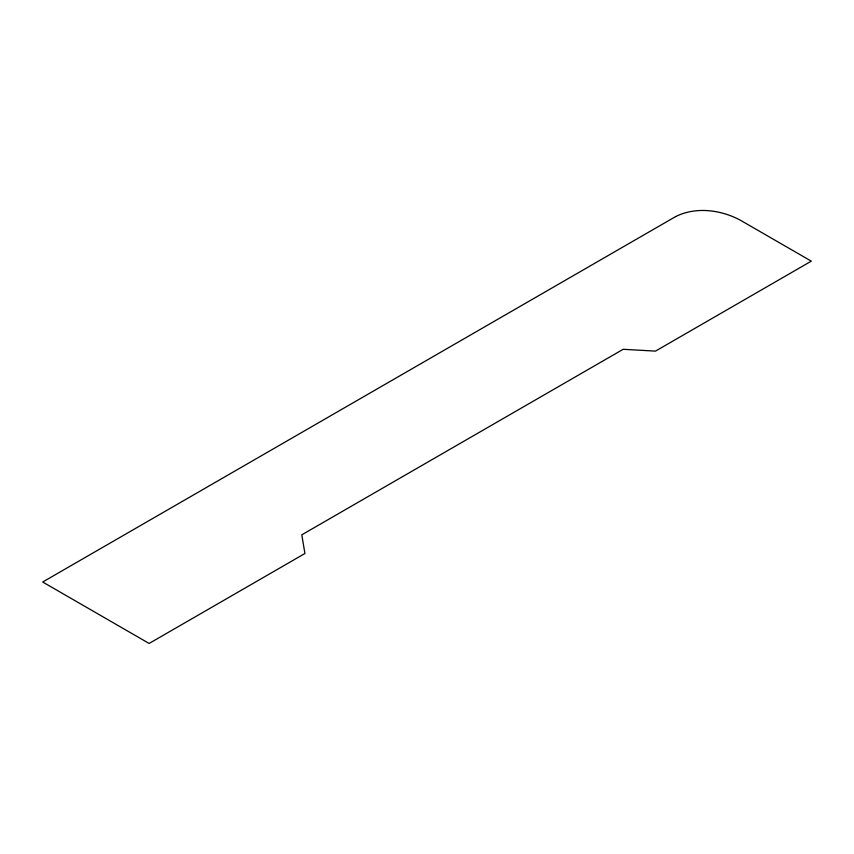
<?xml version="1.0" encoding="UTF-8"?>
<svg xmlns="http://www.w3.org/2000/svg" width="854" height="854" viewBox="0 0 854 854"><rect width="100%" height="100%" fill="white"/><g stroke="black" fill="none" stroke-linecap="round" stroke-linejoin="round"><path stroke-width="1.28" d="M675.663 216.574L42.7 582.012L149.119 643.457L304.931 553.499L301.793 534.828L623.153 349.297L655.498 351.111L811.3 261.153L740.354 220.193C720.904 209.796 695.882 206.444 675.663 216.574"/></g></svg>
